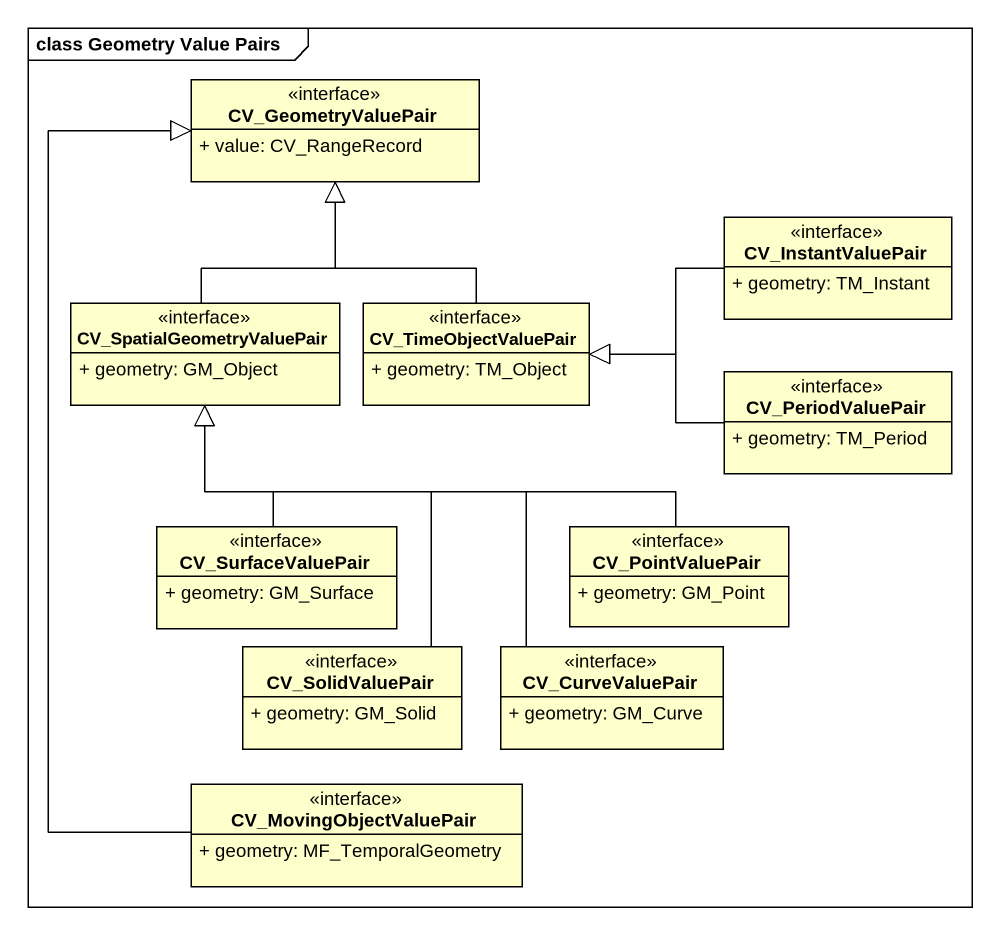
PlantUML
@startuml
mainframe class Geometry Value Pairs
hide circle
hide empty members
skinparam classAttributeIconSize 0
class CV_GeometryValuePair <<interface>> {
  + value: CV_RangeRecord
}
class CV_InstantValuePair <<interface>> {
  + geometry: TM_Instant
}
class CV_SpatialGeometryValuePair <<interface>> {
  + geometry: GM_Object
}
class CV_TimeObjectValuePair <<interface>> {
  + geometry: TM_Object
}
class CV_PeriodValuePair <<interface>> {
  + geometry: TM_Period
}
class CV_SurfaceValuePair <<interface>> {
  + geometry: GM_Surface
}
class CV_PointValuePair <<interface>> {
  + geometry: GM_Point
}
class CV_SolidValuePair <<interface>> {
  + geometry: GM_Solid
}
class CV_CurveValuePair <<interface>> {
  + geometry: GM_Curve
}
class CV_MovingObjectValuePair <<interface>> {
  + geometry: MF_TemporalGeometry
}
CV_InstantValuePair -left-|> CV_TimeObjectValuePair
CV_SpatialGeometryValuePair -up-|> CV_GeometryValuePair
CV_TimeObjectValuePair -up-|> CV_GeometryValuePair
CV_PeriodValuePair -left-|> CV_TimeObjectValuePair
CV_SurfaceValuePair -up-|> CV_SpatialGeometryValuePair
CV_PointValuePair -left-|> CV_SpatialGeometryValuePair
CV_SolidValuePair -up-|> CV_SpatialGeometryValuePair
CV_CurveValuePair -up-|> CV_SpatialGeometryValuePair
CV_MovingObjectValuePair -up-|> CV_GeometryValuePair
@enduml
